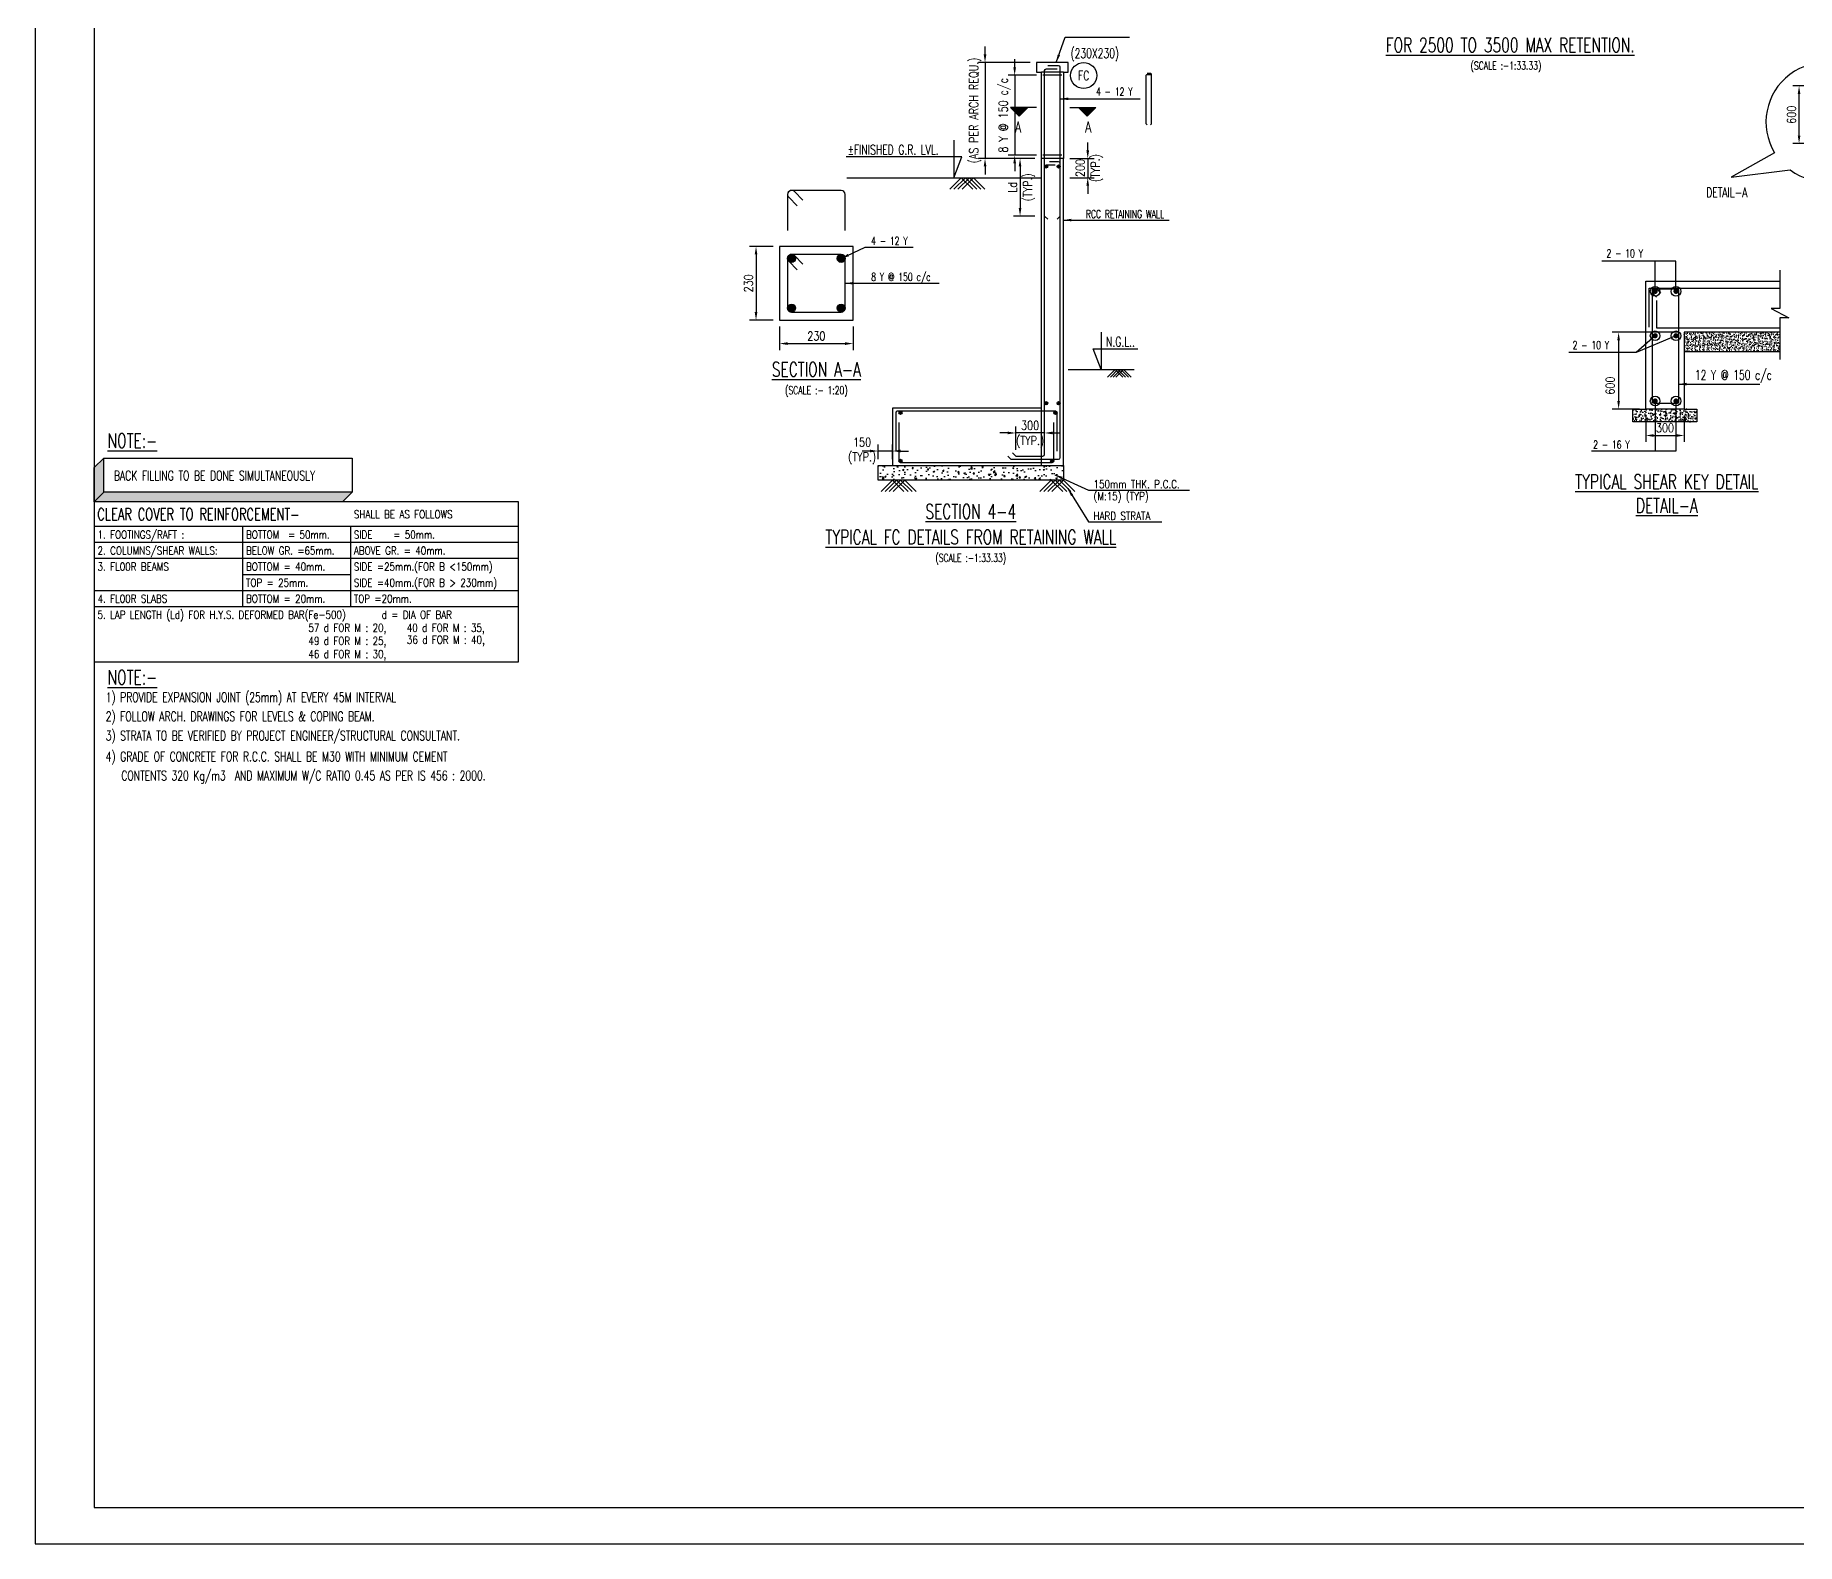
# Model space of a CAD drawing. Extents: x 345615 to 1272425, y -526289 to -156124.
# Drawn here: x 1142652 to 1197697, y -348663 to -301519 of the extents above; entities that cross this region are included whole.
import ezdxf
from ezdxf.enums import TextEntityAlignment as Align
from ezdxf.lldxf.tags import DXFTag

# ---------------------------------------------------------------- set-up
doc = ezdxf.new("R2010")
doc.units = 0
doc.header["$LTSCALE"] = 500
doc.header["$MEASUREMENT"] = 0
doc.header["$PDMODE"] = 35
doc.header["$PDSIZE"] = -15
doc.linetypes.add('DASHED2', pattern=[0.375, 0.25, -0.125])
doc.layers.get('DEFPOINTS').update_dxf_attribs({"color": 4})
for name, color, linetype in [('FRAME TABLE', 5, 'Continuous'), ('PCC', 7, 'Continuous'), ('S- PILE CAP', 4, 'Continuous'), ('S-BRECK LINE', 8, 'Continuous'), ('S-COLUMN', 1, 'Continuous'), ('S-COLUMN CIRCLE', 9, 'Continuous'), ('S-COLUMN NO', 2, 'Continuous'), ('S-COLUMN SIZES', 2, 'Continuous'), ('S-CONCRET LINE', 4, 'Continuous'), ('S-DIM-1', 5, 'Continuous'), ('S-FOOTING', 4, 'Continuous'), ('S-LEVEL SECTION', 3, 'Continuous'), ('S-NOTES', 4, 'Continuous'), ('S-PCC', 9, 'Continuous'), ('S-REINFORCEMENT', 6, 'Continuous'), ('S-RETAINING WALL', 6, 'Continuous'), ('S-SECTION MARK', 1, 'Continuous'), ('S-STIRUPS)', 3, 'Continuous'), ('S-TEXT', 2, 'Continuous'), ('S-TEXT-1', 4, 'Continuous'), ('S-TITIL', 6, 'Continuous'), ('s_TITILE', 9, 'Continuous'), ('ST', 6, 'Continuous'), ('TEXT1', 2, 'Continuous')]:
    doc.layers.add(name, color=color, linetype=linetype)
doc.layers.add('HEADING-TXT', color=1, linetype='Continuous', lineweight=25)
doc.styles.add('ROMANS', font='simplex.shx', dxfattribs={"width": 0.8, "height": 275, "bigfont": 'bigfont.shx'})
tags = doc.linetypes.add('HIDDEN', pattern=[0.375, 0.25, -0.125]).pattern_tags.tags
tags[6:7] = [DXFTag(74, 4), DXFTag(75, 0), DXFTag(340, '0'), DXFTag(46, 1.0), DXFTag(50, 0.0), DXFTag(44, 0.0), DXFTag(45, 0.0)]
tags[4:5] = [DXFTag(74, 4), DXFTag(75, 0), DXFTag(340, '0'), DXFTag(46, 1.0), DXFTag(50, 0.0), DXFTag(44, 0.0), DXFTag(45, 0.0)]
doc.dimstyles.new('dim10', dxfattribs={"dimtxt": 250, "dimasz": 250, "dimexe": 200, "dimexo": 200, "dimgap": 100, "dimtad": 1, "dimdec": 0, "dimlfac": 0.1, "dimzin": 0, "dimdsep": 46, "dimtxsty": 'ROMANS', "dimcen": 0, "dimclrd": 5, "dimclre": 5, "dimclrt": 4, "dimadec": 0, "dimazin": 0, "dimtfac": 1, "dimtdec": 0, "dimtix": 1, "dimtofl": 0, "dimtmove": 2, "dimatfit": 3, "dimfxl": 0, "dimtolj": 1, "dimtzin": 0, "dimlwd": -1, "dimlwe": -1, "dimarcsym": 0})
doc.dimstyles.new('dim100', dxfattribs={"dimtxt": 250, "dimasz": 250, "dimexe": 200, "dimexo": 200, "dimgap": 100, "dimtad": 1, "dimdec": 0, "dimzin": 0, "dimdsep": 46, "dimtxsty": 'ROMANS', "dimcen": 0, "dimclrd": 5, "dimclre": 5, "dimclrt": 4, "dimadec": 0, "dimazin": 0, "dimtfac": 1, "dimtdec": 0, "dimtix": 1, "dimtofl": 0, "dimtmove": 2, "dimatfit": 3, "dimfxl": 0, "dimtolj": 1, "dimtzin": 0, "dimlwd": -1, "dimlwe": -1, "dimarcsym": 0})
doc.dimstyles.new('dim25', dxfattribs={"dimtxt": 250, "dimasz": 250, "dimexe": 200, "dimexo": 200, "dimgap": 100, "dimtad": 1, "dimdec": 0, "dimlfac": 0.25, "dimzin": 0, "dimdsep": 46, "dimtxsty": 'ROMANS', "dimcen": 0, "dimclrd": 5, "dimclre": 5, "dimclrt": 4, "dimadec": 0, "dimazin": 0, "dimtfac": 1, "dimtdec": 0, "dimtix": 1, "dimtofl": 0, "dimtmove": 2, "dimatfit": 3, "dimfxl": 0, "dimtolj": 1, "dimtzin": 0, "dimlwd": -1, "dimlwe": -1, "dimarcsym": 0})
doc.dimstyles.new('dim33.33', dxfattribs={"dimtxt": 250, "dimasz": 250, "dimexe": 200, "dimexo": 200, "dimgap": 100, "dimtad": 1, "dimdec": 0, "dimlfac": 0.333331, "dimzin": 0, "dimdsep": 46, "dimtxsty": 'ROMANS', "dimcen": 0, "dimclrd": 5, "dimclre": 5, "dimclrt": 4, "dimadec": 0, "dimazin": 0, "dimtfac": 1, "dimtdec": 0, "dimtix": 1, "dimtofl": 0, "dimtmove": 2, "dimatfit": 3, "dimfxl": 0, "dimtolj": 1, "dimtzin": 0, "dimlwd": -1, "dimlwe": -1, "dimarcsym": 0})

# ---------------------------------------------------------------- blocks, each defined once
blk = doc.blocks.new('*D569')
at = {"layer": 'DEFPOINTS', "color": 0}
for p in [(1173941, -302371), (1172332, -305371), (1174091, -305371)]:
    blk.add_point(p, dxfattribs=at)
at = {"layer": 'S-DIM-1', "color": 5, "lineweight": -3}
for p, q in [((1172332, -302121), (1172332, -301871)), ((1172332, -302371), (1172332, -305371)), ((1172332, -305621), (1172332, -305871))]:
    blk.add_line(p, q, dxfattribs=at)
at = {"layer": 'S-DIM-1', "color": 5}
for p, q in [((1173741, -302371), (1172132, -302371)), ((1173891, -305371), (1172132, -305371))]:
    blk.add_line(p, q, dxfattribs=at)
for points in [[(1172290, -302121), (1172374, -302121), (1172332, -302371)], [(1172290, -305621), (1172374, -305621), (1172332, -305371)]]:
    blk.add_solid(points, dxfattribs=at)
at = {"layer": 'S-DIM-1', "color": 4, "insert": (1172023, -303871), "char_height": 275, "attachment_point": 5, "rotation": 90, "style": 'ROMANS'}
blk.add_mtext('\\A1;(AS PER ARCH REQU.)', dxfattribs=at)
blk = doc.blocks.new('*D570')
at = {"layer": 'DEFPOINTS', "color": 0}
for p in [(1174141, -302771), (1173258, -305271), (1174141, -305271)]:
    blk.add_point(p, dxfattribs=at)
at = {"layer": 'S-DIM-1', "color": 5, "lineweight": -3}
for p, q in [((1173258, -302521), (1173258, -302271)), ((1173258, -302771), (1173258, -305271)), ((1173258, -305521), (1173258, -305771))]:
    blk.add_line(p, q, dxfattribs=at)
at = {"layer": 'S-DIM-1', "color": 5}
for p, q in [((1173941, -302771), (1173058, -302771)), ((1173941, -305271), (1173058, -305271))]:
    blk.add_line(p, q, dxfattribs=at)
for points in [[(1173216, -302521), (1173299, -302521), (1173258, -302771)], [(1173216, -305521), (1173299, -305521), (1173258, -305271)]]:
    blk.add_solid(points, dxfattribs=at)
at = {"layer": 'S-DIM-1', "color": 4, "insert": (1172948, -304021), "char_height": 275, "attachment_point": 5, "rotation": 90, "style": 'ROMANS'}
blk.add_mtext('\\A1;8 Y @ 150 c/c', dxfattribs=at)
blk = doc.blocks.new('*D571')
at = {"layer": 'DEFPOINTS', "color": 0}
for p in [(1173291, -313949), (1173291, -314671), (1174191, -314544)]:
    blk.add_point(p, dxfattribs=at)
at = {"layer": 'S-DIM-1', "color": 5}
for p, q in [((1173291, -314471), (1173291, -313749)), ((1174191, -314344), (1174191, -313749))]:
    blk.add_line(p, q, dxfattribs=at)
at = {"layer": 'S-DIM-1', "color": 5, "lineweight": -3}
for p, q in [((1173041, -313949), (1172791, -313949)), ((1174191, -313949), (1173291, -313949)), ((1174441, -313949), (1174691, -313949))]:
    blk.add_line(p, q, dxfattribs=at)
at = {"layer": 'S-DIM-1', "color": 5}
for points in [[(1173041, -313907), (1173041, -313990), (1173291, -313949)], [(1174441, -313907), (1174441, -313990), (1174191, -313949)]]:
    blk.add_solid(points, dxfattribs=at)
at = {"layer": 'S-DIM-1', "color": 4, "char_height": 275, "style": 'ROMANS'}
for s, insert, attachment_point in [('\\A1;300', (1173741, -313849), 8), ('\\A1;(TYP.)', (1173741, -314049), 2)]:
    blk.add_mtext(s, dxfattribs=dict(at, insert=insert, attachment_point=attachment_point))
blk = doc.blocks.new('*D572')
at = {"layer": 'DEFPOINTS', "color": 0}
for p in [(1168991, -314513), (1168991, -314971), (1169441, -314971)]:
    blk.add_point(p, dxfattribs=at)
at = {"layer": 'S-DIM-1', "color": 5, "lineweight": -3}
for p, q in [((1168741, -314513), (1168491, -314513)), ((1169441, -314513), (1168991, -314513)), ((1169691, -314513), (1169941, -314513))]:
    blk.add_line(p, q, dxfattribs=at)
at = {"layer": 'S-DIM-1', "color": 5}
for p, q in [((1168991, -314771), (1168991, -314313)), ((1169441, -314771), (1169441, -314313))]:
    blk.add_line(p, q, dxfattribs=at)
for points in [[(1168741, -314471), (1168741, -314555), (1168991, -314513)], [(1169691, -314471), (1169691, -314555), (1169441, -314513)]]:
    blk.add_solid(points, dxfattribs=at)
at = {"layer": 'S-DIM-1', "color": 4, "insert": (1168491, -314513), "char_height": 275, "attachment_point": 5, "style": 'ROMANS'}
blk.add_mtext('\\A1;150\\P(TYP.)', dxfattribs=at)
blk = doc.blocks.new('*D573')
at = {"layer": 'DEFPOINTS', "color": 0}
for p in [(1174781, -305371, -1), (1174781, -305971, -1), (1175541, -305971)]:
    blk.add_point(p, dxfattribs=at)
at = {"layer": 'S-DIM-1', "color": 5, "lineweight": -3}
for p, q in [((1175541, -305121), (1175541, -304871)), ((1175541, -305371), (1175541, -305971)), ((1175541, -306221), (1175541, -306471))]:
    blk.add_line(p, q, dxfattribs=at)
at = {"layer": 'S-DIM-1', "color": 5}
for p, q in [((1174981, -305371), (1175741, -305371)), ((1174981, -305971), (1175741, -305971))]:
    blk.add_line(p, q, dxfattribs=at)
for points in [[(1175499, -305121), (1175583, -305121), (1175541, -305371)], [(1175499, -306221), (1175583, -306221), (1175541, -305971)]]:
    blk.add_solid(points, dxfattribs=at)
at = {"layer": 'S-DIM-1', "color": 4, "char_height": 275, "rotation": 90, "style": 'ROMANS'}
for s, insert, attachment_point in [('\\A1;200', (1175441, -305671), 8), ('\\A1;(TYP.)', (1175641, -305671), 2)]:
    blk.add_mtext(s, dxfattribs=dict(at, insert=insert, attachment_point=attachment_point))
blk = doc.blocks.new('*D574')
at = {"layer": 'DEFPOINTS', "color": 0}
for p in [(1174091, -305371), (1173426, -307171), (1174091, -307171)]:
    blk.add_point(p, dxfattribs=at)
at = {"layer": 'S-DIM-1', "color": 5}
for p, q in [((1173891, -305371), (1173226, -305371)), ((1173891, -307171), (1173226, -307171))]:
    blk.add_line(p, q, dxfattribs=at)
at = {"layer": 'S-DIM-1', "color": 5, "lineweight": -3}
blk.add_line((1173426, -305621), (1173426, -306921), dxfattribs=at)
at = {"layer": 'S-DIM-1', "color": 5}
for points in [[(1173384, -305621), (1173467, -305621), (1173426, -305371)], [(1173384, -306921), (1173467, -306921), (1173426, -307171)]]:
    blk.add_solid(points, dxfattribs=at)
at = {"layer": 'S-DIM-1', "color": 4, "char_height": 275, "rotation": 90, "style": 'ROMANS'}
for s, insert, attachment_point in [('\\A1;(TYP.)', (1173526, -306271), 2), ('\\A1;Ld', (1173326, -306271), 8)]:
    blk.add_mtext(s, dxfattribs=dict(at, insert=insert, attachment_point=attachment_point))
blk = doc.blocks.new('*D575')
at = {"layer": 'DEFPOINTS', "color": 0}
for p in [(1165911, -308121), (1165176, -310421), (1165911, -310421)]:
    blk.add_point(p, dxfattribs=at)
at = {"layer": 'S-DIM-1', "color": 5}
for p, q in [((1165711, -308121), (1164976, -308121)), ((1165176, -308371), (1165176, -310171)), ((1165711, -310421), (1164976, -310421))]:
    blk.add_line(p, q, dxfattribs=at)
for points in [[(1165134, -308371), (1165218, -308371), (1165176, -308121)], [(1165134, -310171), (1165218, -310171), (1165176, -310421)]]:
    blk.add_solid(points, dxfattribs=at)
at = {"layer": 'S-DIM-1', "color": 4, "insert": (1164938, -309271), "char_height": 275, "attachment_point": 5, "rotation": 90, "style": 'ROMANS'}
blk.add_mtext('\\A1;230', dxfattribs=at)
blk = doc.blocks.new('*D576')
at = {"layer": 'DEFPOINTS', "color": 0}
for p in [(1165911, -310421), (1168211, -310421), (1168211, -311156)]:
    blk.add_point(p, dxfattribs=at)
at = {"layer": 'S-DIM-1', "color": 5}
for p, q in [((1165911, -310621), (1165911, -311356)), ((1168211, -310621), (1168211, -311356)), ((1166161, -311156), (1167961, -311156))]:
    blk.add_line(p, q, dxfattribs=at)
for points in [[(1166161, -311114), (1166161, -311198), (1165911, -311156)], [(1167961, -311114), (1167961, -311198), (1168211, -311156)]]:
    blk.add_solid(points, dxfattribs=at)
at = {"layer": 'S-DIM-1', "color": 4, "insert": (1167061, -310918), "char_height": 275, "attachment_point": 5, "style": 'ROMANS'}
blk.add_mtext('\\A1;230', dxfattribs=at)
blk = doc.blocks.new('*D637')
at = {"layer": 'DEFPOINTS', "color": 0}
for p in [(1197769, -303105), (1198219, -303105, -11), (1198219, -304905, -11)]:
    blk.add_point(p, dxfattribs=at)
at = {"layer": 'S-DIM-1', "color": 5}
for p, q in [((1198019, -303105), (1197569, -303105)), ((1197769, -304655), (1197769, -303355)), ((1198019, -304905), (1197569, -304905))]:
    blk.add_line(p, q, dxfattribs=at)
for points in [[(1197727, -303355), (1197810, -303355), (1197769, -303105)], [(1197727, -304655), (1197810, -304655), (1197769, -304905)]]:
    blk.add_solid(points, dxfattribs=at)
at = {"layer": 'S-DIM-1', "color": 4, "insert": (1197531, -304005), "char_height": 275, "attachment_point": 5, "rotation": 90, "style": 'ROMANS'}
blk.add_mtext('\\A1;600', dxfattribs=at)
blk = doc.blocks.new('*D639')
at = {"layer": 'DEFPOINTS', "color": 0, "ltscale": 0.3}
for p in [(1192978, -313201, 288), (1194178, -313201, 288), (1194178, -314028)]:
    blk.add_point(p, dxfattribs=at)
at = {"layer": 'S-DIM-1', "color": 5, "ltscale": 0.3}
for p, q in [((1192978, -313401), (1192978, -314228)), ((1194178, -313401), (1194178, -314228)), ((1193228, -314028), (1193928, -314028))]:
    blk.add_line(p, q, dxfattribs=at)
for points in [[(1193228, -313986), (1193228, -314070), (1192978, -314028)], [(1193928, -313986), (1193928, -314070), (1194178, -314028)]]:
    blk.add_solid(points, dxfattribs=at)
at = {"layer": 'S-DIM-1', "color": 4, "ltscale": 0.3, "insert": (1193578, -313790), "char_height": 275, "attachment_point": 5, "style": 'ROMANS'}
blk.add_mtext('\\A1;300', dxfattribs=at)
blk = doc.blocks.new('*D640')
at = {"layer": 'DEFPOINTS', "color": 0, "ltscale": 0.3}
for p in [(1194178, -310802, 288), (1192129, -313201), (1192978, -313201, 288)]:
    blk.add_point(p, dxfattribs=at)
at = {"layer": 'S-DIM-1', "color": 5, "ltscale": 0.3}
for p, q in [((1193978, -310802), (1191929, -310802)), ((1192129, -311052), (1192129, -312951)), ((1192778, -313201), (1191929, -313201))]:
    blk.add_line(p, q, dxfattribs=at)
for points in [[(1192088, -311052), (1192171, -311052), (1192129, -310802)], [(1192088, -312951), (1192171, -312951), (1192129, -313201)]]:
    blk.add_solid(points, dxfattribs=at)
at = {"layer": 'S-DIM-1', "color": 4, "ltscale": 0.3, "insert": (1191865, -312468), "char_height": 275, "attachment_point": 5, "rotation": 90, "style": 'ROMANS'}
blk.add_mtext('\\A1;600', dxfattribs=at)
blk = doc.blocks.new('zw$155A')
at = {"layer": 's_TITILE', "color": 7}
blk.add_lwpolyline([(0, 0), (88000, 0), (88000, 58000), (0, 58000)], close=True, dxfattribs=at)
at = {"layer": 's_TITILE', "color": 1}
blk.add_lwpolyline([(1300, 800), (78500, 800), (78500, 57200), (1300, 57200)], close=True, dxfattribs=at)

msp = doc.modelspace()

# ---------------------------------------------------------------- hatches: boundary and pattern name
at = {"linetype": 'Continuous'}
for points in [[(1144498.932, -316102.539), (1144798.838, -315802.634), (1144798.838, -314732.613), (1144498.932, -315032.518)], [(1144798.838, -315802.634), (1144498.932, -316102.539), (1152254.41, -316100.194), (1152552.428, -315802.176)]]:
    msp.add_hatch(color=8, dxfattribs=at).paths.add_polyline_path(points)
at = {"layer": 'PCC'}
h = msp.add_hatch(dxfattribs=at)
h.set_pattern_fill('AR-CONC', color=8, scale=24, angle=180, style=0)
h.set_pattern_definition([(130, (1479109.67, -403349.1), (-172.142444, -15.06051), [18, -198]), (185, (1479109.67, -403349.1), (33.30032, 180.52611), [14.4, -158.4]), (79.5486, (1479095.33, -403350.35), (-138.84225, 165.46549), [15.29765, -168.27411]), (133.8158, (1479109.67, -403301.1), (-256.13785, -39.72456), [27, -297]), (83.3644, (1479088.33, -403304.4), (-224.31905, 233.78829), [22.94647, -252.41112]), (188.8158, (1479109.67, -403301.1), (-224.31887, 233.78846), [21.6, -237.6]), (159, (1479085.67, -403313.1), (-143.25769, -96.628534), [18, -198]), (214, (1479085.67, -403313.1), (-58.39568, 174.03601), [14.4, -158.4]), (108.5486, (1479073.74, -403321.15), (-201.65343, 77.40732), [15.29765, -168.27411]), (142.5, (1479109.674, -403349.09), (-2.918365, 79.894525), [0, -156.48, 0, -160.8, 0, -159]), (172.5, (1479109.67, -403349.09), (-63.13669, 94.65881), [0, -91.68, 0, -152.88, 0, -60.6]), (212.5, (1479163.194, -403349.09), (-128.117385, -5.413169), [0, -60, 0, -187.2, 0, -248.4]), (222.5, (1479187.19, -403349.09), (-139.96468, 24.025196), [0, -78, 0, -124.32, 0, -176.4])])
h.paths.add_polyline_path([(1194177.761, -311402.052), (1194177.761, -311402.052), (1194177.761, -310802.316), (1197162.582, -310802.316), (1197162.582, -311402.051)])
h = msp.add_hatch(dxfattribs=at)
h.set_pattern_fill('AR-CONC', color=8, scale=30, angle=180, style=0)
h.set_pattern_definition([(130, (1626423.74, -419811.13), (-215.178055, -18.82564), [22.5, -247.5]), (185, (1626423.74, -419811.13), (41.6254, 225.65764), [18, -198]), (79.5486, (1626405.81, -419812.7), (-173.55281, 206.83186), [19.12206, -210.34263]), (133.8158, (1626423.74, -419751.13), (-320.17231, -49.6557), [33.75, -371.25]), (83.3644, (1626397.06, -419755.27), (-280.39881, 292.23536), [28.68309, -315.5139]), (188.8158, (1626423.74, -419751.13), (-280.39858, 292.23558), [27, -297]), (159, (1626393.74, -419766.13), (-179.072116, -120.78567), [22.5, -247.5]), (214, (1626393.74, -419766.13), (-72.9946, 217.54501), [18, -198]), (108.5486, (1626378.82, -419776.2), (-252.06679, 96.75915), [19.12206, -210.34263]), (142.5, (1626423.745, -419811.13), (-3.647957, 99.868156), [0, -195.6, 0, -201, 0, -198.75]), (172.5, (1626423.74, -419811.13), (-78.92086, 118.323514), [0, -114.6, 0, -191.1, 0, -75.75]), (212.5, (1626490.645, -419811.13), (-160.146731, -6.766462), [0, -75, 0, -234, 0, -310.5]), (222.5, (1626520.64, -419811.13), (-174.95585, 30.031495), [0, -97.5, 0, -155.4, 0, -220.5])])
h.paths.add_polyline_path([(1192577.761, -313601.092), (1192577.761, -313201.092), (1192977.761, -313201.092), (1194177.761, -313201.092), (1194577.761, -313201.092), (1194577.761, -313601.092), (1192977.761, -313601.092)])
at = {"layer": 'S-PCC', "linetype": 'ByBlock'}
h = msp.add_hatch(dxfattribs=at)
h.set_pattern_fill('AR-CONC,_O', color=256, scale=66.666667)
h.set_pattern_definition([(50, (-15927426.3, 96356.7), (478.173455, -41.834757), [50, -550]), (355, (-15927426.3, 96356.7), (-92.500889, 501.461422), [40, -440]), (100.4514445, (-15927386.45, 96353.2), (385.672564, 459.626661), [42.493461, -467.428075]), (46.1842, (-15927426.3, 96490.04), (711.49422, -110.346187), [75, -825]), (96.6356355, (-15927367, 96480.85), (623.107964, 649.4124), [63.740228, -701.142507]), (351.184164, (-15927426.3, 96490.04), (623.107963, 649.4124), [60, -660]), (21, (-15927359.63, 96456.7), (397.938035, -268.412594), [50, -550]), (326, (-15927359.63, 96456.7), (162.210221, 483.433363), [40, -440]), (71.4514447, (-15927326.47, 96434.34), (560.148251, 215.020769), [42.49346, -467.428075]), (37.5, (-15927426.3, 96356.71), (8.1065702, 221.9292359), [0, -434.6666667, 0, -446.6666667, 0, -441.6666667]), (7.5, (-15927426.3, 96356.7), (175.3796916, 262.9411413), [0, -254.6666667, 0, -424.6666667, 0, -168.3333333]), (327.5, (-15927574.97, 96356.71), (355.8816241, -15.0365812), [0, -166.6666667, 0, -520, 0, -690]), (317.5, (-15927641.63, 96356.7), (388.7907796, 66.736655), [0, -216.6666667, 0, -345.3333333, 0, -490])])
h.paths.add_polyline_path([(1168991.126, -315420.51), (1168991.126, -314970.51), (1174781.126, -314970.51), (1174781.126, -315420.51)])
at = {"layer": 'S-SECTION MARK', "ltscale": 5}
h = msp.add_hatch(dxfattribs=at)
h.set_pattern_fill('ANSI31', color=256, scale=172.406964, angle=180, style=0)
h.set_pattern_definition([(225, (1250177.254, -301943.076), (15.2387667, -15.2387667), [])])
h.paths.add_polyline_path([(1173400.134, -304049.183), (1173128.268, -303782.054), (1173671.999, -303782.054)])
h = msp.add_hatch(dxfattribs=at)
h.set_pattern_fill('ANSI31', color=256, scale=172.406964, angle=180, style=0)
h.set_pattern_definition([(225, (1250123.257, -301943.076), (15.2387667, -15.2387667), [])])
h.paths.add_polyline_path([(1175526.116, -304049.183), (1175797.981, -303782.054), (1175254.251, -303782.054)])

# ---------------------------------------------------------------- linework, layer by layer
at = {"color": 1}
for p, q in [((1144798.838, -314732.613), (1144498.932, -315032.518)), ((1144798.838, -315802.634), (1144498.932, -316102.539)), ((1152551.97, -315802.634), (1152254.868, -316099.737))]:
    msp.add_line(p, q, dxfattribs=at)
msp.add_lwpolyline([(1144798.838, -314732.613), (1152551.97, -314732.613), (1152551.97, -315802.634), (1144798.838, -315802.634)], close=True, dxfattribs=at)
msp.add_lwpolyline([(1152252.065, -316102.539), (1144498.932, -316102.539), (1144498.932, -315032.518)], dxfattribs=at)
at = {"layer": 'FRAME TABLE'}
for p, q in [((1157756.459, -316875.37), (1144498.932, -316875.37)), ((1157756.459, -317376.069), (1144498.932, -317376.069)), ((1157756.459, -317876.767), (1144498.932, -317876.767)), ((1157756.459, -317876.767), (1144498.932, -317876.767)), ((1157756.459, -318878.164), (1144498.932, -318878.164)), ((1157756.459, -319378.863), (1144498.932, -319378.863)), ((1157756.459, -319378.863), (1144498.932, -319378.863))]:
    msp.add_line(p, q, dxfattribs=at)
at = {"layer": 'FRAME TABLE', "color": 7}
for p, q in [((1149139.157, -319378.863), (1149139.157, -316875.37)), ((1152509.303, -319378.863), (1152509.303, -316897.136))]:
    msp.add_line(p, q, dxfattribs=at)
at = {"layer": 'PCC', "color": 8}
for p, q in [((1197162.582, -310802.316, 11.068), (1194177.761, -310802.316, 11.068)), ((1194177.761, -311402.052, 11.068), (1197162.582, -311402.051, 11.068))]:
    msp.add_line(p, q, dxfattribs=at)
at = {"layer": 'PCC', "color": 8, "elevation": 11.068}
msp.add_lwpolyline([(1194177.761, -313201.092), (1194577.761, -313201.092), (1194577.761, -313601.092), (1192977.761, -313601.092), (1192577.761, -313601.092), (1192577.761, -313201.092), (1192977.761, -313201.092)], dxfattribs=at)
at = {"layer": 'S- PILE CAP', "color": 8, "linetype": 'HIDDEN', "ltscale": 1500}
msp.add_line((1174091.126, -314970.51, 11.068), (1174091.126, -313170.51, 11.068), dxfattribs=at)
at = {"layer": 'S-BRECK LINE', "ltscale": 0.3, "elevation": -276.904}
msp.add_lwpolyline([(1197162.582, -308860.42), (1197162.582, -310054.521), (1196891.378, -310054.521), (1197448.74, -310350.428), (1197162.582, -310350.428), (1197162.582, -311653.985)], dxfattribs=at)
at = {"layer": 'S-COLUMN', "color": 4}
msp.add_line((1174091.126, -305331.506, 11.068), (1174091.126, -302670.51, 11.068), dxfattribs=at)
at = {"layer": 'S-COLUMN', "color": 8, "linetype": 'HIDDEN', "ltscale": 750}
msp.add_line((1174781.126, -302670.51, 11.068), (1174091.126, -302670.51, 11.068), dxfattribs=at)
at = {"layer": 'S-COLUMN', "color": 4, "elevation": 11.068}
for points in [[(1174091.126, -305370.51), (1174091.126, -302670.51)], [(1174781.126, -302670.51), (1174781.126, -305370.51)]]:
    msp.add_lwpolyline(points, dxfattribs=at)
at = {"layer": 'S-COLUMN', "color": 4, "ltscale": 5, "elevation": 125.457}
msp.add_lwpolyline([(1165911.083, -308120.823), (1165911.083, -310420.823), (1168211.083, -310420.823), (1168211.083, -308120.823)], close=True, dxfattribs=at)
at = {"layer": 'S-COLUMN CIRCLE'}
msp.add_circle((1175413.652, -302778.035, 11.068), 407.525, dxfattribs=at)
at = {"layer": 'S-CONCRET LINE'}
for p, q in [((1192977.761, -310802.316, 11.068), (1192977.761, -309202.316, 11.068)), ((1192977.761, -309202.316, 11.068), (1197162.582, -309202.316, -276.904))]:
    msp.add_line(p, q, dxfattribs=at)
at = {"layer": 'S-CONCRET LINE', "elevation": 11.068}
for points in [[(1173941.126, -302370.51), (1173941.126, -302670.51), (1174091.126, -302670.51)], [(1174781.126, -302670.51), (1174931.126, -302670.51), (1174931.126, -302370.51), (1173941.126, -302370.51)], [(1194177.761, -311402.052), (1194177.761, -313201.092), (1192977.761, -313201.092), (1192977.761, -310802.316)]]:
    msp.add_lwpolyline(points, dxfattribs=at)
at = {"layer": 'S-FOOTING', "elevation": 11.068}
msp.add_lwpolyline([(1174091.126, -313170.51), (1169441.126, -313170.51), (1169441.126, -314970.51), (1174781.126, -314970.51)], dxfattribs=at)
at = {"layer": 'S-LEVEL SECTION'}
for p, q in [((1168012.264, -305970.51, 11.068), (1174091.126, -305970.51, 11.068)), ((1174931.126, -311970.51, 11.068), (1176990.828, -311970.51, 11.068))]:
    msp.add_line(p, q, dxfattribs=at)
at = {"layer": 'S-LEVEL SECTION', "elevation": 11.068}
for points in [[(1171352.474, -304800.111), (1171352.474, -305970.51), (1171602.474, -305320.51), (1167991.845, -305320.51)], [(1175960.977, -310800.111), (1175960.977, -311970.51), (1175710.977, -311320.51), (1177104.708, -311320.51)]]:
    msp.add_lwpolyline(points, dxfattribs=at)
at = {"layer": 'S-NOTES', "linetype": 'Continuous'}
msp.add_lwpolyline([(1157756.459, -316102.539), (1144498.932, -316102.539), (1144498.932, -321103.032), (1157756.459, -321103.032)], close=True, dxfattribs=at)
at = {"layer": 'S-PCC', "elevation": 11.068}
for points in [[(1171232.201, -306328.483), (1171590.174, -305970.51), (1171948.147, -306328.483)], [(1171358.764, -306328.483), (1171716.737, -305970.51), (1172074.709, -306328.483)], [(1171485.326, -306328.483), (1171843.299, -305970.51), (1172201.272, -306328.483)], [(1171611.889, -306328.483), (1171969.862, -305970.51), (1172327.834, -306328.483)], [(1176640.809, -312209.159), (1176402.16, -311970.51), (1176163.512, -312209.159)], [(1176725.184, -312209.159), (1176486.535, -311970.51), (1176247.887, -312209.159)], [(1176809.559, -312209.159), (1176570.91, -311970.51), (1176332.262, -312209.159)], [(1176893.934, -312209.159), (1176655.285, -311970.51), (1176416.637, -312209.159)], [(1169799.099, -315778.483), (1169441.126, -315420.51), (1169083.153, -315778.483)], [(1169925.662, -315778.483), (1169567.689, -315420.51), (1169209.716, -315778.483)], [(1170052.224, -315778.483), (1169694.251, -315420.51), (1169336.278, -315778.483)], [(1170178.787, -315778.483), (1169820.814, -315420.51), (1169462.841, -315778.483)], [(1174043.466, -315778.483), (1174401.439, -315420.51), (1174759.412, -315778.483)], [(1174170.028, -315778.483), (1174528.001, -315420.51), (1174885.974, -315778.483)], [(1174296.591, -315778.483), (1174654.564, -315420.51), (1175012.537, -315778.483)], [(1174423.153, -315778.483), (1174781.126, -315420.51), (1175139.099, -315778.483)]]:
    msp.add_lwpolyline(points, dxfattribs=at)
msp.add_lwpolyline([(1168991.126, -315420.51), (1168991.126, -314970.51), (1174781.126, -314970.51), (1174781.126, -315420.51)], close=True, dxfattribs=at)
at = {"layer": 'S-REINFORCEMENT', "color": 5, "ltscale": 10, "elevation": 11.068}
for points in [[(1174191.126, -307170.51), (1174291.126, -307270.51), (1174191.126, -307170.51), (1174191.126, -302620.51, -0.414213562), (1174241.126, -302570.51), (1174581.126, -302570.51)], [(1174581.126, -307270.51), (1174681.126, -307170.51), (1174681.126, -302520.51, 0.414213562), (1174631.126, -302470.51), (1174291.126, -302470.51)], [(1177497.626, -304316.373), (1177530.96, -304283.039), (1177530.96, -302733.039, 0.414213562), (1177514.293, -302716.373), (1177400.96, -302716.373)], [(1177367.626, -304283.039), (1177400.96, -304316.373), (1177367.626, -304283.039), (1177367.626, -302766.373, -0.414213562), (1177384.293, -302749.706), (1177497.626, -302749.706)], [(1173041.126, -314670.51), (1173141.126, -314770.51), (1174631.126, -314770.51, 0.414213562), (1174681.126, -314720.51), (1174681.126, -305520.51, 0.414213562), (1174631.126, -305470.51), (1174351.126, -305470.51)], [(1173191.126, -314570.51), (1173291.126, -314670.51), (1174141.126, -314670.51, 0.414213562), (1174191.126, -314620.51), (1174191.126, -305620.51, -0.414213562), (1174241.126, -305570.51), (1174521.126, -305570.51)], [(1174581.126, -314520.51), (1174581.126, -313320.51, 0.414213562), (1174531.126, -313270.51), (1169591.126, -313270.51, 0.414213562), (1169541.126, -313320.51), (1169541.126, -314520.51)], [(1169641.126, -313620.51), (1169641.126, -314820.51, 0.414213562), (1169691.126, -314870.51), (1174431.126, -314870.51, 0.414213562), (1174481.126, -314820.51), (1174481.126, -313620.51)]]:
    msp.add_lwpolyline(points, format="xyb", dxfattribs=at)
at = {"layer": 'S-REINFORCEMENT', "color": 5, "ltscale": 10, "const_width": 50, "elevation": 11.068}
for points in [[(1174216.126, -305620.51, 1), (1174266.126, -305620.51, 1)], [(1174606.126, -305620.51, 1), (1174656.126, -305620.51, 1)], [(1174216.126, -313020.509, 1), (1174266.126, -313020.509, 1)], [(1174606.126, -313020.509, 1), (1174656.126, -313020.509, 1)], [(1169716.126, -313320.51, 1), (1169666.126, -313320.51, 1)], [(1174506.126, -313320.51, -1), (1174556.126, -313320.51, -1)], [(1169716.126, -314820.51, -1), (1169666.126, -314820.51, -1)], [(1174406.126, -314820.51, 1), (1174456.126, -314820.51, 1)]]:
    msp.add_lwpolyline(points, format="xyb", close=True, dxfattribs=at)
at = {"layer": 'S-REINFORCEMENT', "color": 8, "const_width": 125, "elevation": 125.457}
for points in [[(1166286.082, -308433.311, -1), (1166286.082, -308558.311, -1)], [(1167836.085, -308433.311, 1), (1167836.085, -308558.311, 1)], [(1166286.082, -310108.335, 1), (1166286.082, -309983.335, 1)], [(1167836.085, -310108.335, -1), (1167836.085, -309983.335, -1)]]:
    msp.add_lwpolyline(points, format="xyb", close=True, dxfattribs=at)
at = {"layer": 'S-REINFORCEMENT', "color": 5, "ltscale": 10}
for centre in [(1174241.126, -305620.51, 11.068), (1174631.126, -305620.51, 11.068), (1174241.126, -313020.509, 11.068), (1174631.126, -313020.509, 11.068), (1169691.126, -313320.51, 11.068), (1174531.126, -313320.51, 11.068), (1169691.126, -314820.51, 11.068), (1174431.126, -314820.51, 11.068)]:
    msp.add_circle(centre, 50, dxfattribs=at)
at = {"layer": 'S-REINFORCEMENT', "color": 8}
for centre in [(1166286.082, -308495.811, 125.457), (1167836.085, -308495.811, 125.457), (1166286.082, -310045.835, 125.457), (1167836.085, -310045.835, 125.457)]:
    msp.add_circle(centre, 125, dxfattribs=at)
at = {"layer": 'S-RETAINING WALL', "color": 4}
msp.add_line((1174781.126, -305370.51, 11.068), (1174091.126, -305370.51, 11.068), dxfattribs=at)
at = {"layer": 'S-RETAINING WALL', "color": 4, "elevation": 11.068}
for points in [[(1174091.126, -313170.51), (1174091.126, -305370.51)], [(1174781.126, -314970.51), (1174781.126, -305370.51)]]:
    msp.add_lwpolyline(points, dxfattribs=at)
at = {"layer": 'S-SECTION MARK'}
for p, q in [((1173941.126, -303782.054, 11.068), (1173128.268, -303782.054, 11.068)), ((1173128.268, -303782.054, 11.068), (1173400.134, -304049.183, 11.068)), ((1173671.999, -303782.054, 11.068), (1173400.134, -304049.183, 11.068)), ((1174985.124, -303782.054, 11.068), (1175797.981, -303782.054, 11.068)), ((1175254.251, -303782.054, 11.068), (1175526.116, -304049.183, 11.068)), ((1175797.981, -303782.054, 11.068), (1175526.116, -304049.183, 11.068))]:
    msp.add_line(p, q, dxfattribs=at)
at = {"layer": 'S-STIRUPS)', "color": 2, "ltscale": 750}
for p, q in [((1174731.126, -302770.51, 11.068), (1174141.126, -302770.51, 11.068)), ((1174731.126, -305270.51, 11.068), (1174141.126, -305270.51, 11.068))]:
    msp.add_line(p, q, dxfattribs=at)
at = {"layer": 'S-STIRUPS)', "color": 8, "elevation": 125.457}
for points in [[(1167961.084, -307620.823), (1167961.084, -306495.824, 0.414213562), (1167836.084, -306370.824), (1166286.084, -306370.823, 0.668179418), (1166197.692, -306584.209), (1166462.859, -306849.377)], [(1166639.636, -306672.601), (1166374.47, -306407.433, 0.668179418), (1166161.083, -306495.823), (1166161.083, -307620.823)], [(1166639.636, -308672.59), (1166374.47, -308407.422, 0.668179418), (1166161.083, -308495.812), (1166161.083, -310045.833, 0.414213562), (1166286.083, -310170.833), (1167836.083, -310170.834, 0.414213562), (1167961.083, -310045.834), (1167961.084, -308495.813, 0.414213562), (1167836.084, -308370.813), (1166286.084, -308370.812, 0.668179418), (1166197.692, -308584.198), (1166462.859, -308849.366)]]:
    msp.add_lwpolyline(points, format="xyb", dxfattribs=at)
at = {"layer": 'S-TEXT', "color": 2, "ltscale": 11, "elevation": -0.35}
msp.add_lwpolyline([(1197003.177, -305196.081), (1195651.384, -305959.087), (1197489.806, -305729.516)], dxfattribs=at)
at = {"layer": 'S-TEXT', "color": 2, "ltscale": 11}
msp.add_arc((1198593.934, -304233.587, -0.35), 1859.274, 233.5693979, 211.1762062, dxfattribs=at)
at = {"layer": 'S-TEXT-1', "color": 8, "linetype": 'DASHED2', "ltscale": 0.1, "elevation": 11.068}
msp.add_lwpolyline([(1194177.761, -310802.316), (1194177.761, -310802.316), (1194177.761, -311402.052)], dxfattribs=at)
at = {"layer": 'ST', "color": 6}
for points, elevation in [([(1193079.355, -310647.066), (1193079.355, -309428.402), (1197162.582, -309428.402)], -104.121), ([(1193189.003, -309584.729), (1193310.262, -309701.948)], 11.068), ([(1193308.467, -309805.92), (1193308.467, -310666.835), (1197162.582, -310666.837)], 11.068), ([(1193327.454, -309442.814), (1193446.236, -309578.478)], 11.068)]:
    msp.add_lwpolyline(points, dxfattribs=dict(at, elevation=elevation))
at = {"layer": 'ST', "color": 6, "elevation": 11.068}
msp.add_lwpolyline([(1193239.003, -309442.814), (1193956.087, -309442.814, -0.414213562), (1194006.087, -309492.814), (1194006.087, -312981.22, -0.414213562), (1193956.087, -313031.22), (1193239.003, -313031.22, -0.414213562), (1193189.003, -312981.22), (1193189.003, -309492.814, -0.414213562)], format="xyb", close=True, dxfattribs=at)
at = {"layer": 'ST', "const_width": 81.167, "elevation": -104.121}
for points in [[(1193311.314, -309521.206, 1), (1193230.25, -309525.284, 1)], [(1193882.165, -309521.206, -1), (1193963.229, -309525.284, -1)], [(1193311.314, -310912.862, -1), (1193230.25, -310908.785, -1)], [(1193882.165, -310912.862, 1), (1193963.229, -310908.785, 1)], [(1193311.314, -312952.827, -1), (1193230.25, -312948.75, -1)], [(1193882.165, -312952.827, 1), (1193963.229, -312948.75, 1)]]:
    msp.add_lwpolyline(points, format="xyb", close=True, dxfattribs=at)
at = {"layer": 'TEXT1', "color": 5}
msp.add_line((1152509.303, -318377.466), (1149139.157, -318377.466), dxfattribs=at)

# ---------------------------------------------------------------- block references
at = {"xscale": 1.420454545454545, "yscale": 1.420454545454545, "zscale": 1.420454545454545}
msp.add_blockref('zw$155A', (1142652.342, -348663.35), dxfattribs=at)

# ---------------------------------------------------------------- texts
at = {"layer": 'HEADING-TXT', "color": 6, "style": 'ROMANS', "width": 0.7}
msp.add_text('BACK FILLING TO BE DONE SIMULTANEOUSLY', height=300, dxfattribs=at).set_placement((1145111.115, -315432.449))
at = {"layer": 'S-COLUMN NO', "style": 'ROMANS', "width": 0.7}
msp.add_text('FC', height=300, dxfattribs=at).set_placement((1175413.652, -302778.035, 11.068), align=Align.MIDDLE)
at = {"layer": 'S-COLUMN SIZES', "style": 'ROMANS', "width": 0.7}
msp.add_text('(230X230)', height=300, dxfattribs=at).set_placement((1175006.126, -302083.178, 11.068), align=Align.MIDDLE_LEFT)
at = {"layer": 'S-LEVEL SECTION', "style": 'ROMANS', "width": 0.7}
for s, p in [('%%PFINISHED G.R. LVL.', (1168038.608, -305095.51, 11.068)), ('N.G.L..', (1176113.782, -311095.51, 11.068))]:
    msp.add_text(s, height=300, dxfattribs=at).set_placement(p, align=Align.MIDDLE_LEFT)
at = {"layer": 'S-SECTION MARK', "style": 'ROMANS', "width": 0.7}
for p in [(1173367.19, -304385.314, 11.068), (1175559.059, -304385.314, 11.068)]:
    msp.add_text('A', height=350, dxfattribs=at).set_placement(p, align=Align.MIDDLE)
at = {"layer": 'S-TEXT', "style": 'ROMANS', "width": 0.7}
for s, p in [('(SCALE :-1:33.33)', (1188610.155, -302468.975, 8.349)), ('(SCALE :- 1:20)', (1167061.083, -312614.062, 125.457)), ('(SCALE :-1:33.33)', (1171886.126, -317852.699, 11.068))]:
    msp.add_text(s, height=250, dxfattribs=at).set_placement(p, align=Align.MIDDLE_CENTER)
at = {"layer": 'S-TEXT', "color": 2, "ltscale": 11, "style": 'ROMANS', "width": 0.7}
msp.add_text('DETAIL-A', height=300, dxfattribs=at).set_placement((1195510.012, -306582.49, -102.306), align=Align.CENTER)
at = {"layer": 'S-TEXT', "style": 'ROMANS', "width": 0.7}
msp.add_text('CLEAR COVER TO REINFORCEMENT- ', height=375.52393, dxfattribs=at).set_placement((1144589.969, -316488.954), align=Align.MIDDLE_LEFT)
at = {"layer": 'S-TEXT', "color": 4, "style": 'ROMANS', "width": 0.7}
for s, p in [('1) PROVIDE EXPANSION JOINT (25mm) AT EVERY 45M INTERVAL', (1144856.617, -322206.623, 11.068)), ('2) FOLLOW ARCH. DRAWINGS FOR LEVELS & COPING BEAM.', (1144856.617, -322806.905, 11.068)), ('3) STRATA TO BE VERIFIED BY PROJECT ENGINEER/STRUCTURAL CONSULTANT.', (1144856.617, -323407.187, 11.068)), ('4) GRADE OF CONCRETE FOR R.C.C. SHALL BE M30 WITH MINIMUM CEMENT', (1144856.617, -324061.201, 11.068)), ('CONTENTS 320 Kg/m3  AND MAXIMUM W/C RATIO 0.45 AS PER IS 456 : 2000.', (1145343.594, -324657.53, 11.068))]:
    msp.add_text(s, height=300.14087, dxfattribs=at).set_placement(p, align=Align.MIDDLE_LEFT)
at = {"layer": 'S-TEXT-1', "style": 'ROMANS'}
for s, width, p in [('4 - 12 Y', 0.7, (1175800.46, -303281.554, 11.068)), ('RCC RETAINING WALL', 0.7, (1175484.428, -307106.821, 11.068)), ('4 - 12 Y', 0.7, (1168774.096, -307946.209, 125.457)), ('2 - 10 Y', 0.7, (1191750.942, -308337.736, -104.121)), ('8 Y @ 150 c/c', 0.7, (1168774.096, -309070.824, 125.457)), ('2 - 10 Y', 0.7, (1190694.032, -311202.802, -104.121)), ('2 - 16 Y', 0.7, (1191334.717, -314313.828, -104.121)), ('(M:15) (TYP)', 0.8, (1175722.798, -315925.796, 200.655)), ('150mm THK. P.C.C.', 0.8, (1175722.798, -315549.225, 200.655)), ('SHALL BE AS FOLLOWS', 0.8, (1152609.443, -316488.954)), ('HARD STRATA ', 0.8, (1175722.798, -316541.982, 200.655)), ('1. FOOTINGS/RAFT :', 0.8, (1144599.072, -317125.719)), ('BOTTOM  = 50mm.', 0.8, (1149239.296, -317125.719)), ('SIDE    = 50mm.', 0.8, (1152609.443, -317125.719)), ('2. COLUMNS/SHEAR WALLS:', 0.8, (1144599.072, -317626.418)), ('BELOW GR. =65mm.', 0.8, (1149239.296, -317626.418)), ('ABOVE GR. = 40mm.', 0.8, (1152609.443, -317626.418)), ('3. FL00R BEAMS', 0.8, (1144599.072, -318127.116)), ('BOTTOM = 40mm.', 0.8, (1149239.296, -318127.116)), ('SIDE =25mm.(FOR B <150mm)', 0.8, (1152609.443, -318127.116)), ('TOP = 25mm.', 0.8, (1149239.296, -318627.815)), ('SIDE =40mm.(FOR B > 230mm)', 0.8, (1152609.443, -318627.815)), ('4. FL00R SLABS', 0.8, (1144599.072, -319128.513)), ('BOTTOM = 20mm.', 0.8, (1149239.296, -319128.513)), ('TOP =20mm.', 0.8, (1152609.443, -319128.513)), ('5. LAP LENGTH (Ld) FOR H.Y.S. DEFORMED BAR(Fe-500)   d = DIA OF BAR', 0.8, (1144599.072, -319629.212)), ('57 d FOR M : 20,', 0.8, (1151188.925, -320038.875)), ('49 d FOR M : 25,', 0.8, (1151188.925, -320448.537)), ('40 d FOR M : 35,', 0.8, (1154262.131, -320038.875)), ('36 d FOR M : 40,', 0.8, (1154265.945, -320412.794)), ('46 d FOR M : 30,', 0.8, (1151188.925, -320858.199))]:
    msp.add_text(s, height=250, dxfattribs=dict(at, width=width)).set_placement(p, align=Align.MIDDLE_LEFT)
at = {"layer": 'S-TEXT-1', "style": 'ROMANS', "width": 0.7}
msp.add_text('12 Y @ 150 c/c', height=300, dxfattribs=at).set_placement((1195714.94, -312285.49, -104.121), align=Align.CENTER)
at = {"layer": 'S-TITIL', "style": 'ROMANS', "width": 0.7}
for s, p in [('%%UFOR 2500 TO 3500 MAX RETENTION.', (1188743.181, -301828.03, 8.349)), ('%%USECTION A-A', (1167061.083, -311964.062, 125.457)), ('%%USECTION 4-4', (1171886.126, -316402.699, 11.068)), ('%%UTYPICAL FC DETAILS FROM RETAINING WALL', (1171886.126, -317202.699, 11.068))]:
    msp.add_text(s, height=450, dxfattribs=at).set_placement(p, align=Align.MIDDLE_CENTER)
for p in [(1144913.785, -314193.145, 11.068), (1144913.785, -321584.216, 11.068)]:
    msp.add_text('%%UNOTE:-', height=450.2113, dxfattribs=at).set_placement(p, align=Align.MIDDLE_LEFT)
at = {"layer": 'S-TITIL', "color": 6, "style": 'ROMANS', "width": 0.7}
for s, p in [('%%UTYPICAL SHEAR KEY DETAIL', (1193634.878, -315467.369, 126.257)), ('%%UDETAIL-A', (1193634.878, -316215.271, 126.257))]:
    msp.add_text(s, height=450, dxfattribs=at).set_placement(p, align=Align.MIDDLE)

# ---------------------------------------------------------------- dimensions: what is measured, and where the dimension line sits
at = {"layer": 'S-DIM-1'}
for base, p1, p2, angle, text, override, picture, middle in [((1172332.124, -305370.51, 11.068), (1173941.126, -302370.51, 11.068), (1174091.126, -305370.51, 11.068), 90, '(AS PER ARCH REQU.)', {"dimtofl": 1, "dimtmove": 0, "dimlwd": 65533}, '*D569', (1172022.6, -303870.51, 11.068)), ((1173257.624, -305270.51, 11.068), (1174141.126, -302770.51, 11.068), (1174141.126, -305270.51, 11.068), 90, '8 Y @ 150 c/c', {"dimtofl": 1, "dimtmove": 0, "dimlwd": 65533}, '*D570', (1172948.1, -304020.51, 11.068)), ((1175541.14, -305970.51, 12.321), (1174781.126, -305370.51, 11.068), (1174781.126, -305970.51, 11.068), 90, '<>\\X(TYP.)', {"dimtofl": 1, "dimtmove": 0, "dimlwd": 65533}, '*D573', (1175541.14, -305670.51, 12.321)), ((1173425.552, -307170.51, 11.068), (1174091.126, -305370.51, 11.068), (1174091.126, -307170.51, 11.068), 90, 'Ld\\X(TYP.)', {"dimtxt": 250, "dimasz": 250, "dimtofl": 1, "dimtmove": 0, "dimlwd": 65533}, '*D574', (1173425.552, -306270.51, 11.068)), ((1173291.126, -313948.807, 11.068), (1174191.126, -314543.706, 11.068), (1173291.126, -314670.51, 11.068), 180, '<>\\X(TYP.)', {"dimtxt": 250, "dimasz": 250, "dimtofl": 1, "dimtmove": 0, "dimlwd": 65533}, '*D571', (1173741.126, -313948.807, 11.068))]:
    dim = msp.add_linear_dim(base=base, p1=p1, p2=p2, angle=angle, text=text, dimstyle='dim33.33', override=override, dxfattribs=at)
    dim.commit()
    dim.dimension.update_dxf_attribs({"geometry": picture, "text_midpoint": middle})
dim = msp.add_aligned_dim(p1=(1198218.934, -304904.774, -19.392), p2=(1198218.934, -303104.774, -19.392), distance=450.22, dimstyle='dim33.33', override={"dimtmove": 0}, dxfattribs=at)
dim.commit()
dim.dimension.update_dxf_attribs({"geometry": '*D637', "text_midpoint": (1197531.214, -304004.774, -8.324)})
for base, p1, p2, angle, picture, middle in [((1165175.995, -310420.823, 125.457), (1165911.083, -308120.823, 125.457), (1165911.083, -310420.823, 125.457), 90, '*D575', (1164938.495, -309270.823, 125.457)), ((1168211.083, -311155.912, 125.457), (1165911.083, -310420.823, 125.457), (1168211.083, -310420.823, 125.457), 180, '*D576', (1167061.083, -310918.412, 125.457))]:
    dim = msp.add_linear_dim(base=base, p1=p1, p2=p2, angle=angle, dimstyle='dim10', dxfattribs=at)
    dim.commit()
    dim.dimension.update_dxf_attribs({"geometry": picture, "text_midpoint": middle})
at = {"layer": 'S-DIM-1', "ltscale": 0.3}
dim = msp.add_linear_dim(base=(1192129.432, -313201.092, -276.904), p1=(1194177.761, -310802.316, 11.068), p2=(1192977.761, -313201.092, 11.068), angle=90, dimstyle='dim25', dxfattribs=at)
dim.commit()
dim.dimension.update_dxf_attribs({"geometry": '*D640', "text_midpoint": (1191865.336, -312467.778, -276.904), "dimtype": 160})
dim = msp.add_linear_dim(base=(1194177.761, -314027.878, -276.904), p1=(1192977.761, -313201.092, 11.068), p2=(1194177.761, -313201.092, 11.068), angle=180, dimstyle='dim25', dxfattribs=at)
dim.commit()
dim.dimension.update_dxf_attribs({"geometry": '*D639', "text_midpoint": (1193577.761, -313790.378, -276.904)})
at = {"layer": 'S-DIM-1'}
dim = msp.add_linear_dim(base=(1168991.126, -314513.054, 11.068), p1=(1169441.126, -314970.51, 11.068), p2=(1168991.126, -314970.51, 11.068), angle=180, text='<>\\X(TYP.)', dimstyle='dim33.33', override={"dimtxt": 250, "dimasz": 250, "dimtofl": 1, "dimtmove": 1, "dimlwd": 65533}, dxfattribs=at)
dim.commit()
dim.dimension.update_dxf_attribs({"geometry": '*D572', "text_midpoint": (1168491.126, -314513.054, 11.068), "dimtype": 160})

# ---------------------------------------------------------------- leaders
at = {"color": 1}
for points in [[(1193270.782, -309523.245, -104.121), (1193270.782, -308576.033, -104.121), (1191608.971, -308576.033, -104.121)], [(1193922.697, -309523.245, -104.121), (1193922.697, -308576.033, -104.121), (1192703.913, -308576.033, -104.121)], [(1193270.782, -310910.823, -104.121), (1192681.862, -311435.815, -104.121), (1190570.461, -311435.815, -104.121)], [(1193922.697, -310910.823, -104.121), (1192681.862, -311435.815, -104.121), (1190641.161, -311435.815, -104.121)], [(1193270.782, -312950.788, -104.121), (1193270.782, -314512.853, -104.121), (1191283.24, -314512.853, -104.121)], [(1193922.697, -312950.788, -104.121), (1193922.697, -314512.853, -104.121), (1192703.913, -314512.853, -104.121)]]:
    msp.add_leader(points, dimstyle='dim100', override={"dimasz": 300, "dimgap": 100, "dimtad": 0, "dimldrblk": 'DotBlank'}, dxfattribs=at)
at = {"layer": 'S-DIM-1'}
for points, dimstyle in [([(1174557.017, -302370.51, 11.068), (1174831.626, -301576.256, 11.068), (1176844.124, -301576.256, 11.068)], 'dim33.33'), ([(1174681.126, -303506.554, 11.068), (1177177.323, -303506.554, 11.068)], 'dim100'), ([(1174781.126, -307296.107, 11.068), (1178087.291, -307296.107, 11.068)], 'dim100'), ([(1174510.626, -315252.054, 11.068), (1175567.126, -315737.51, 11.068), (1178716.051, -315737.51, 11.068)], 'dim100'), ([(1174919.049, -315684.995, 11.068), (1175567.126, -316730.268, 11.068), (1177854.051, -316730.268, 11.068)], 'dim100')]:
    msp.add_leader(points, dimstyle=dimstyle, dxfattribs=at)
for points, dimstyle, override in [([(1167836.085, -308495.811, 125.457), (1168583.241, -308146.209, 125.457), (1170087.679, -308146.209, 125.457)], 'dim100', {"dimgap": 100, "dimtad": 0}), ([(1167961.084, -309270.824, 125.457), (1170902.655, -309270.824, 125.457)], 'dim100', {"dimtad": 0}), ([(1194006.087, -312421.746, 11.068), (1196542.938, -312421.746, 11.068)], 'dim25', {"dimtad": 0})]:
    msp.add_leader(points, dimstyle=dimstyle, override=override, dxfattribs=at)

doc.saveas('drawing.dxf')
